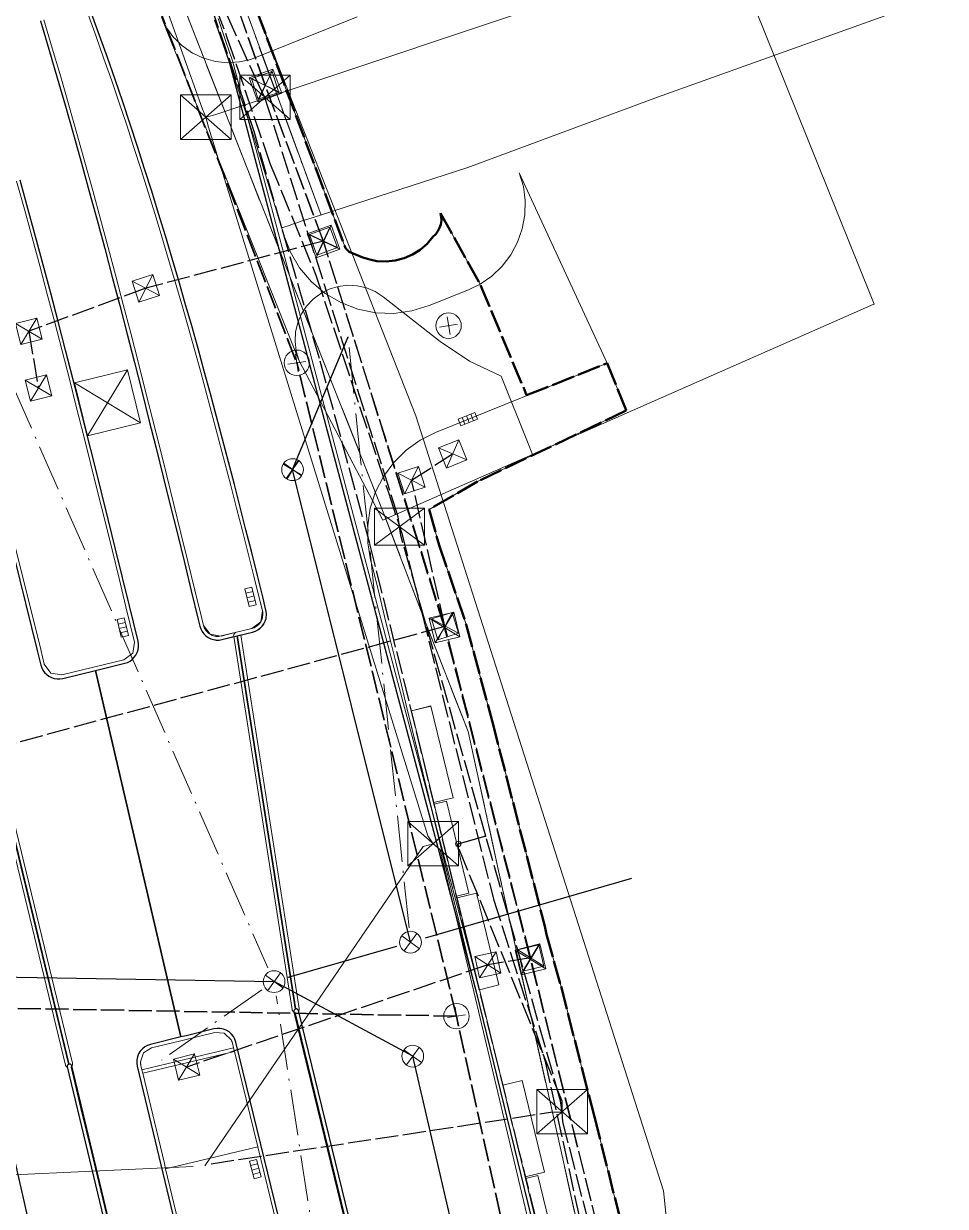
# Model space of a CAD drawing. Header units: metres. Extents: x 105014 to 106600, y 111320 to 118425.
# Drawn here: x 105855.1 to 105905.8, y 117681 to 117746 of the extents above; entities that cross this region are included whole.
import ezdxf

# ---------------------------------------------------------------- set-up
doc = ezdxf.new("R2010")
doc.units = ezdxf.units.M
doc.linetypes.add('DASHDOT', pattern=[3.556, 2.54, -0.508, 0, -0.508])
doc.linetypes.add('DASHED', pattern=[1.524, 1.27, -0.254])
for name, color, linetype, lineweight in [('00-BASE-LIMITE', 7, 'DASHED', 50), ('00-BASE-UE', 42, 'DASHED', 25), ('10-PAV-BOCACALLE', 9, 'CONTINUOUS', 13), ('10-PAV-CALZADA-BRT', 12, 'CONTINUOUS', 30), ('10-PAV-CALZADA-MIXTA', 8, 'CONTINUOUS', 30), ('10-PAV-SARDINEL', 252, 'CONTINUOUS', 13), ('20-EP-ZONA-DURA', 253, 'CONTINUOUS', 13), ('20-EP-ZONA-VERDE', 84, 'CONTINUOUS', 13), ('30-RED-ENEL-NODOS', 11, 'CONTINUOUS', 13), ('30-RED-ENEL-PROY', 1, 'DASHED', 25), ('30-RED-ETB-CAMARA', 151, 'CONTINUOUS', 13), ('30-RED-ETB-EXIST', 145, 'CONTINUOUS', 13), ('30-RED-ETB-PROY', 5, 'DASHED', 25), ('30-RED-MOVISTAR-CAMARA', 141, 'CONTINUOUS', 13), ('30-RED-MOVISTAR-PROY', 4, 'DASHED', 25), ('30-RED-VANTI-EXIST', 52, 'CONTINUOUS', 13), ('30-RED-VANTI-PROY', 2, 'DASHED', 25), ('30-RED-VANTI-RETIRO', 8, 'DASHDOT', 13), ('35-RH-ACUE-MENOR-EXIST', 151, 'CONTINUOUS', 13), ('35-RH-ACUE-MENOR-PROY', 5, 'DASHED', 25), ('35-RH-PLUV-COLECTOR', 96, 'CONTINUOUS', 30), ('35-RH-PLUV-NODOS', 94, 'CONTINUOUS', 13), ('35-RH-PLUV-RETIRO', 8, 'DASHDOT', 13), ('36-RH-SAN-COLECTOR-PROY', 6, 'DASHED', 35), ('36-RH-SAN-POZOS', 216, 'CONTINUOUS', 13), ('60-PREDIAL-LOTE', 42, 'CONTINUOUS', 13)]:
    doc.layers.add(name, color=color, linetype=linetype, lineweight=lineweight)

# ---------------------------------------------------------------- blocks, each defined once
blk = doc.blocks.new('CAM_ETB_T_14')
for p, q in [((-1.39, -1.22), (1.39, 1.22)), ((-1.39, 1.22), (1.39, -1.22))]:
    blk.add_line(p, q)
blk.add_lwpolyline([(-1.39, -1.22), (1.39, -1.22), (1.39, 1.22), (-1.39, 1.22)], close=True)
blk = doc.blocks.new('CAM_ETB_T_13')
for p, q in [((-1.375, -1.025), (1.375, 1.025)), ((-1.375, 1.025), (1.375, -1.025))]:
    blk.add_line(p, q)
blk.add_lwpolyline([(-1.375, -1.025), (1.375, -1.025), (1.375, 1.025), (-1.375, 1.025)], close=True)
blk = doc.blocks.new('POSTE')
blk.add_circle((0, 0), 0.15)
blk = doc.blocks.new('CAJA_ENEL')
for p, q in [((-0.6, -0.6), (0.6, 0.6)), ((-0.6, 0.6), (0.6, -0.6))]:
    blk.add_line(p, q)
blk.add_lwpolyline([(-0.6, -0.6), (0.6, -0.6), (0.6, 0.6), (-0.6, 0.6)], close=True)
blk = doc.blocks.new('CT_ENEL')
for p, q in [((-1.5, -1.5), (1.5, 1.5)), ((-1.5, 1.5), (1.5, -1.5))]:
    blk.add_line(p, q)
blk.add_lwpolyline([(-1.5, -1.5), (1.5, -1.5), (1.5, 1.5), (-1.5, 1.5)], close=True)
blk = doc.blocks.new('CAM_MOV_CS_276')
for p, q in [((-0.7, -0.7), (0.7, 0.7)), ((-0.7, 0.7), (0.7, -0.7))]:
    blk.add_line(p, q)
blk.add_lwpolyline([(-0.7, -0.7), (0.7, -0.7), (0.7, 0.7), (-0.7, 0.7)], close=True)
blk = doc.blocks.new('POZO_SAN')
for p, q in [((-0.5, 0), (0.5, 0)), ((0, -0.5), (0, 0.5))]:
    blk.add_line(p, q)
blk.add_circle((0, 0), 0.7)
blk = doc.blocks.new('POZO_PLUV')
for p, q in [((-0.42, -0.42), (0.42, 0.42)), ((-0.42, 0.42), (0.42, -0.42))]:
    blk.add_line(p, q)
blk.add_circle((0, 0), 0.6)
blk = doc.blocks.new('SUMIDERO')
for p, q in [((-0.25, -0.2), (-0.25, 0.2)), ((0, -0.2), (0, 0.2)), ((0.25, -0.2), (0.25, 0.2))]:
    blk.add_line(p, q)
blk.add_lwpolyline([(-0.5, -0.2), (0.5, -0.2), (0.5, 0.2), (-0.5, 0.2)], close=True)

msp = doc.modelspace()

# ---------------------------------------------------------------- linework, layer by layer
at = {"layer": '00-BASE-LIMITE'}
msp.add_lwpolyline([(105867.4453, 117748.1019), (105872.8245, 117733.6623), (105873.0281, 117733.4657), (105873.7797, 117733.1641), (105874.1635, 117733.0457), (105874.5567, 117732.9635), (105875.061, 117732.9345), (105875.5633, 117732.9875), (105876.0505, 117733.1209), (105876.5136, 117733.3164), (105876.94, 117733.5825), (105877.3192, 117733.9126), (105877.6415, 117734.2983), (105877.7905, 117734.4396), (105877.914, 117734.6037), (105878.0087, 117734.7859), (105878.0719, 117734.9813), (105878.1018, 117735.1845), (105878.0976, 117735.3899), (105878.0595, 117735.5917), (105880.2601, 117731.6381), (105882.7939, 117725.5771), (105887.2207, 117727.3421), (105888.2721, 117724.7367), (105880.0901, 117720.8301), (105877.4231, 117719.2925), (105877.9841, 117717.3381), (105879.4691, 117712.9711), (105880.9121, 117707.5971), (105883.7931, 117696.3651), (105883.8891, 117695.9021), (105884.6841, 117693.0489), (105885.8241, 117688.5651), (105886.5291, 117685.8711), (105888.3081, 117678.7621)], dxfattribs=at)
at = {"layer": '00-BASE-UE'}
msp.add_lwpolyline([(105867.4453, 117748.1019), (105872.8245, 117733.6623), (105873.0281, 117733.4657), (105873.7797, 117733.1641), (105874.1635, 117733.0457), (105874.5567, 117732.9635), (105875.061, 117732.9345), (105875.5633, 117732.9875), (105876.0505, 117733.1209), (105876.5136, 117733.3164), (105876.94, 117733.5825), (105877.3192, 117733.9126), (105877.6415, 117734.2983), (105877.7905, 117734.4396), (105877.914, 117734.6037), (105878.0087, 117734.7859), (105878.0719, 117734.9813), (105878.1018, 117735.1845), (105878.0976, 117735.3899), (105878.0595, 117735.5917), (105880.2601, 117731.6381), (105882.7939, 117725.5771), (105887.2207, 117727.3421), (105888.2721, 117724.7367), (105880.0901, 117720.8301), (105877.4231, 117719.2925), (105877.9841, 117717.3381), (105879.4691, 117712.9711), (105880.9121, 117707.5971), (105883.7931, 117696.3651), (105883.8891, 117695.9021), (105884.6841, 117693.0489), (105885.8241, 117688.5651), (105886.5291, 117685.8711), (105888.3081, 117678.7621)], dxfattribs=at)
at = {"layer": '10-PAV-BOCACALLE'}
msp.add_lwpolyline([(105880.0206, 117692.7563), (105866.4282, 117743.917), (105867.8141, 117739.6871), (105868.9647, 117735.9583), (105869.4333, 117734.3813), (105869.7944, 117733.449), (105870.3053, 117732.5896), (105870.9517, 117731.827), (105871.7159, 117731.1823), (105872.5764, 117730.6735), (105873.5096, 117730.3146), (105874.4893, 117730.1156), (105875.4885, 117730.0821), (105876.4794, 117730.215), (105877.4345, 117730.5105), (105879.5937, 117731.3819), (105880.2292, 117731.6922), (105880.8753, 117732.1376), (105881.4438, 117732.6787), (105881.9206, 117733.302), (105882.294, 117733.9923), (105882.5547, 117734.7325), (105882.6965, 117735.5044), (105882.7157, 117736.2889), (105882.6119, 117737.0668), (105882.3877, 117737.8189), (105887.2207, 117727.3421), (105877.7873, 117723.5359), (105876.9345, 117723.1102), (105876.1599, 117722.5548), (105875.4831, 117721.8838), (105874.921, 117721.1141), (105874.4879, 117720.265), (105874.1947, 117719.3581), (105874.0488, 117718.4163), (105874.0539, 117717.4632), (105874.2099, 117716.5229), (105874.3601, 117715.9193), (105874.6719, 117714.6595), (105874.9825, 117713.3979), (105875.2911, 117712.1407), (105875.5983, 117710.8845), (105875.9047, 117709.6297), (105876.2107, 117708.3759), (105880.0206, 117692.7563)], close=True, dxfattribs=at)
at = {"layer": '10-PAV-CALZADA-BRT'}
for points in [[(105864.0721, 117662.3935), (105857.7703, 117688.6767), (105857.7572, 117688.7109), (105857.7461, 117688.7282), (105857.7323, 117688.7435), (105857.7162, 117688.7564), (105857.6982, 117688.7664), (105857.6788, 117688.7733), (105857.6586, 117688.777), (105857.638, 117688.7773), (105857.6176, 117688.7743), (105852.7338, 117708.8928), (105852.8611, 117709.1035), (105852.4707, 117710.7061), (105850.8741, 117717.1579), (105849.5657, 117722.3021), (105847.9433, 117728.4563), (105846.4679, 117733.8163), (105844.7349, 117739.8055), (105843.0797, 117745.2167), (105841.1769, 117751.0713)], [(105856.0435, 117746.1731), (105856.5099, 117744.6117), (105856.9687, 117743.0489), (105857.4205, 117741.4849), (105857.8655, 117739.9197), (105858.3041, 117738.3535), (105858.7365, 117736.7865), (105859.1631, 117735.2187), (105859.5845, 117733.6501), (105860.0009, 117732.0811), (105860.4125, 117730.5117), (105860.8197, 117728.9419), (105861.2229, 117727.3719), (105861.6225, 117725.8017), (105862.0189, 117724.2313), (105862.4121, 117722.6611), (105862.8029, 117721.0911), (105863.1913, 117719.5213), (105863.5783, 117717.9503), (105863.9631, 117716.3817), (105864.3467, 117714.8135), (105864.7297, 117713.2459), (105864.8211, 117712.8711), (105864.8701, 117712.722), (105864.9419, 117712.5825), (105865.0345, 117712.4559), (105865.1459, 117712.3453), (105865.2732, 117712.2535), (105865.4132, 117712.1828), (105865.5626, 117712.1348), (105865.7177, 117712.1108), (105865.8746, 117712.1114), (105866.0295, 117712.1365), (105866.8757, 117712.3431), (105870.0867, 117691.8101), (105870.0681, 117691.804), (105870.0506, 117691.795), (105870.0348, 117691.7834), (105870.021, 117691.7694), (105870.0095, 117691.7535), (105870.0006, 117691.736), (105869.9947, 117691.7173), (105869.9917, 117691.6979), (105869.9917, 117691.6783), (105869.9949, 117691.6589), (105885.0115, 117630.0933)], [(105873.4283, 117662.8127), (105866.8019, 117689.9795), (105866.746, 117690.1446), (105866.6623, 117690.2975), (105866.5533, 117690.4335), (105866.4223, 117690.5485), (105866.2734, 117690.6391), (105866.111, 117690.7024), (105865.9401, 117690.7365), (105865.7658, 117690.7405), (105865.5935, 117690.7141), (105864.0559, 117690.3391), (105863.7744, 117690.2704), (105859.0777, 117710.4406), (105860.6863, 117710.8331), (105860.8354, 117710.8821), (105860.9749, 117710.9539), (105861.1015, 117711.0466), (105861.2121, 117711.158), (105861.3038, 117711.2853), (105861.3745, 117711.4254), (105861.4225, 117711.5748), (105861.4464, 117711.7299), (105861.4458, 117711.8868), (105861.4207, 117712.0417), (105860.9467, 117713.9833), (105860.5635, 117715.5499), (105860.1791, 117717.1163), (105859.7933, 117718.6825), (105859.4059, 117720.2481), (105859.0165, 117721.8133), (105858.6245, 117723.3779), (105858.2297, 117724.9417), (105857.8321, 117726.5049), (105857.4307, 117728.0671), (105857.0257, 117729.6283), (105856.6167, 117731.1885), (105856.2029, 117732.7473), (105855.7845, 117734.3051), (105855.3609, 117735.8613), (105854.9319, 117737.4161)], [(105854.2693, 117718.0083), (105855.8705, 117711.5369), (105856.0661, 117710.7355), (105856.1151, 117710.5864), (105856.1868, 117710.4468), (105856.2795, 117710.3201), (105856.3909, 117710.2096), (105856.5182, 117710.1177), (105856.6583, 117710.047), (105856.8077, 117709.999), (105856.9628, 117709.975), (105857.1198, 117709.9756), (105857.2747, 117710.0007), (105859.0777, 117710.4406), (105863.7744, 117690.2704), (105862.1091, 117689.8641), (105861.9444, 117689.8084), (105861.7919, 117689.725), (105861.6561, 117689.6164), (105861.5411, 117689.4859), (105861.4505, 117689.3375), (105861.387, 117689.1757), (105861.3525, 117689.0053), (105861.348, 117688.8315), (105861.3737, 117688.6595), (105867.4757, 117663.2095)]]:
    msp.add_lwpolyline(points, dxfattribs=at)
at = {"layer": '10-PAV-CALZADA-MIXTA'}
for points in [[(105881.1307, 117647.0597), (105870.2376, 117691.7181), (105870.231, 117691.7387), (105870.2219, 117691.7558), (105870.2102, 117691.7713), (105870.1962, 117691.7848), (105870.1804, 117691.796), (105870.163, 117691.8047), (105870.1445, 117691.8105), (105870.1253, 117691.8133), (105870.1059, 117691.8132), (105870.0867, 117691.8101), (105866.8757, 117712.3431), (105867.7219, 117712.5495), (105867.8716, 117712.6), (105868.0116, 117712.6732), (105868.1385, 117712.7673), (105868.2492, 117712.8801), (105868.341, 117713.0087), (105868.4117, 117713.15), (105868.4595, 117713.3006), (105868.4843, 117713.5565), (105868.473, 117713.6751), (105868.3978, 117713.995), (105868.2941, 117714.4139), (105867.9825, 117715.6661), (105867.6689, 117716.9177), (105867.3531, 117718.1689), (105867.0349, 117719.4193), (105866.7139, 117720.6689), (105866.3899, 117721.9179), (105866.0627, 117723.1661), (105865.7317, 117724.4133), (105865.3969, 117725.6595), (105865.0581, 117726.9045), (105864.7149, 117728.1483), (105864.3669, 117729.3907), (105864.0141, 117730.6319), (105863.6559, 117731.8715), (105863.2925, 117733.1097), (105862.9233, 117734.3459), (105862.5479, 117735.5805), (105862.1665, 117736.8131), (105861.7785, 117738.0437), (105861.3835, 117739.2723), (105860.9817, 117740.4983), (105860.5727, 117741.7221), (105860.1559, 117742.9433), (105859.7315, 117744.1617), (105859.2989, 117745.3775), (105858.8581, 117746.5901)], [(105865.6267, 117746.2375), (105866.0647, 117744.9805), (105866.4282, 117743.917), (105880.0206, 117692.7563), (105889.4766, 117653.9885)], [(105852.9625, 117707.951), (105857.6176, 117688.7743), (105857.5884, 117688.7633), (105857.5704, 117688.7519), (105857.5545, 117688.7377), (105857.5413, 117688.721), (105857.531, 117688.7022), (105857.5241, 117688.6821), (105857.5207, 117688.661), (105857.5209, 117688.6397), (105857.5262, 117688.6182), (105858.6411, 117683.9729), (105863.5377, 117663.5501)]]:
    msp.add_lwpolyline(points, dxfattribs=at)
at = {"layer": '10-PAV-SARDINEL'}
for points in [[(105880.9367, 117647.0112), (105870.0575, 117691.6126), (105870.0268, 117691.6195), (105869.9976, 117691.6312), (105869.9706, 117691.6473), (105869.9465, 117691.6674), (105869.9258, 117691.6911), (105869.9092, 117691.7178), (105869.8969, 117691.7468), (105869.8894, 117691.7773), (105866.6781, 117712.3122), (105866.6757, 117712.3451), (105866.6788, 117712.378), (105866.6872, 117712.4099), (105866.7007, 117712.44), (105866.719, 117712.4674), (105866.7416, 117712.4915), (105866.7678, 117712.5115), (105866.797, 117712.527), (105866.8283, 117712.5374), (105867.6691, 117712.7425), (105867.7386, 117712.7632), (105867.802, 117712.7881), (105867.8635, 117712.8183), (105867.9212, 117712.8531), (105867.9777, 117712.8939), (105868.0287, 117712.9378), (105868.0766, 117712.9866), (105868.1207, 117713.0398), (105868.1594, 117713.0954), (105868.1933, 117713.1543), (105868.2227, 117713.2167), (105868.2462, 117713.2801), (105868.2621, 117713.3372), (105868.2834, 117713.5568), (105868.2752, 117713.6425), (105868.2034, 117713.9481), (105868.1, 117714.3657), (105867.7885, 117715.6177), (105867.475, 117716.869), (105867.1593, 117718.1198), (105866.8412, 117719.3698), (105866.5203, 117720.6189), (105866.1964, 117721.8675), (105865.8693, 117723.1151), (105865.5385, 117724.3617), (105865.2038, 117725.6073), (105864.8652, 117726.8517), (105864.5222, 117728.0948), (105864.1744, 117729.3364), (105863.8219, 117730.5768), (105863.4639, 117731.8156), (105863.1008, 117733.053), (105862.7319, 117734.2879), (105862.3567, 117735.5219), (105861.9756, 117736.7535), (105861.588, 117737.9831), (105861.1933, 117739.2106), (105860.7918, 117740.4355), (105860.3832, 117741.6581), (105859.9668, 117742.8781), (105859.5429, 117744.0953), (105859.1107, 117745.3099), (105858.6704, 117746.5212)], [(105858.8581, 117746.5901), (105859.2989, 117745.3775), (105859.7315, 117744.1617), (105860.1559, 117742.9433), (105860.5727, 117741.7221), (105860.9817, 117740.4983), (105861.3835, 117739.2723), (105861.7785, 117738.0437), (105862.1665, 117736.8131), (105862.5479, 117735.5805), (105862.9233, 117734.3459), (105863.2925, 117733.1097), (105863.6559, 117731.8715), (105864.0141, 117730.6319), (105864.3669, 117729.3907), (105864.7149, 117728.1483), (105865.0581, 117726.9045), (105865.3969, 117725.6595), (105865.7317, 117724.4133), (105866.0627, 117723.1661), (105866.3899, 117721.9179), (105866.7139, 117720.6689), (105867.0349, 117719.4193), (105867.3531, 117718.1689), (105867.6689, 117716.9177), (105867.9825, 117715.6661), (105868.2941, 117714.4139), (105868.3978, 117713.995), (105868.473, 117713.6751), (105868.4843, 117713.5565), (105868.4595, 117713.3006), (105868.4367, 117713.2186), (105868.4071, 117713.1388), (105868.3708, 117713.0617), (105868.3283, 117712.988), (105868.2796, 117712.9181), (105868.2253, 117712.8525), (105868.1656, 117712.7918), (105868.1011, 117712.7363), (105868.0321, 117712.6864), (105867.9591, 117712.6425), (105867.8828, 117712.6049), (105867.8035, 117712.5738), (105867.7219, 117712.5495), (105866.8757, 117712.3431), (105870.0867, 117691.8101), (105870.1059, 117691.8132), (105870.1253, 117691.8133), (105870.1445, 117691.8105), (105870.163, 117691.8047), (105870.1804, 117691.796), (105870.1962, 117691.7848), (105870.2102, 117691.7713), (105870.2219, 117691.7558), (105870.231, 117691.7387), (105870.2376, 117691.7181), (105881.1307, 117647.0597)], [(105856.235, 117746.2308), (105856.7017, 117744.6685), (105857.1607, 117743.1048), (105857.6128, 117741.54), (105858.058, 117739.974), (105858.4968, 117738.4071), (105858.9294, 117736.8394), (105859.3562, 117735.2709), (105859.7778, 117733.7017), (105860.1943, 117732.1321), (105860.6061, 117730.5622), (105861.0134, 117728.9919), (105861.4167, 117727.4214), (105861.8164, 117725.8508), (105862.2129, 117724.2801), (105862.6062, 117722.7096), (105862.997, 117721.1393), (105863.3855, 117719.5692), (105863.7725, 117717.9981), (105864.1574, 117716.4293), (105864.541, 117714.861), (105864.924, 117713.2934), (105865.0143, 117712.923), (105865.0351, 117712.8514), (105865.0603, 117712.7864), (105865.091, 117712.7241), (105865.1274, 117712.6639), (105865.1685, 117712.6078), (105865.2141, 117712.5557), (105865.2653, 117712.5067), (105865.3188, 117712.4637), (105865.3771, 117712.4246), (105865.4383, 117712.391), (105865.5026, 117712.3626), (105865.5679, 117712.3404), (105865.6351, 117712.3239), (105865.6831, 117712.3154), (105865.6963, 117712.3141), (105865.7156, 117712.312), (105865.7746, 117712.3085), (105865.8452, 117712.3099), (105865.9128, 117712.3173), (105865.9872, 117712.332), (105866.8283, 117712.5374), (105866.797, 117712.527), (105866.7678, 117712.5115), (105866.7416, 117712.4915), (105866.719, 117712.4674), (105866.7007, 117712.44), (105866.6872, 117712.4099), (105866.6788, 117712.378), (105866.6757, 117712.3451), (105866.6781, 117712.3122), (105866.6807, 117712.2955), (105866.0295, 117712.1365), (105865.9439, 117712.1195), (105865.8572, 117712.1101), (105865.77, 117712.1083), (105865.6829, 117712.1141), (105865.5967, 117712.1274), (105865.512, 117712.1482), (105865.4294, 117712.1763), (105865.3496, 117712.2115), (105865.2732, 117712.2535), (105865.2007, 117712.3021), (105865.1327, 117712.3567), (105865.0697, 117712.4171), (105865.0122, 117712.4827), (105864.9607, 117712.5531), (105864.9155, 117712.6277), (105864.877, 117712.706), (105864.8454, 117712.7873), (105864.8211, 117712.8711), (105864.7297, 117713.2459), (105864.3467, 117714.8135), (105863.9631, 117716.3817), (105863.5783, 117717.9503), (105863.1913, 117719.5213), (105862.8029, 117721.0911), (105862.4121, 117722.6611), (105862.0189, 117724.2313), (105861.6225, 117725.8017), (105861.2229, 117727.3719), (105860.8197, 117728.9419), (105860.4125, 117730.5117), (105860.0009, 117732.0811), (105859.5845, 117733.6501), (105859.1631, 117735.2187), (105858.7365, 117736.7865), (105858.3041, 117738.3535), (105857.8655, 117739.9197), (105857.4205, 117741.4849), (105856.9687, 117743.0489), (105856.5099, 117744.6117), (105856.0435, 117746.1731)], [(105889.4766, 117653.9885), (105880.0206, 117692.7563), (105866.4282, 117743.917), (105866.0647, 117744.9805), (105865.6267, 117746.2375)], [(105865.8154, 117746.3039), (105866.2538, 117745.0458), (105866.6175, 117743.9817), (105866.6215, 117743.9684), (105880.2144, 117692.8057), (105889.6709, 117654.0359)], [(105852.9624, 117707.951), (105857.6176, 117688.7743), (105857.5884, 117688.7633), (105857.5704, 117688.7519), (105857.5545, 117688.7377), (105857.5413, 117688.721), (105857.531, 117688.7022), (105857.5241, 117688.6821), (105857.5207, 117688.661), (105857.5209, 117688.6397), (105857.5262, 117688.6182), (105857.5319, 117688.5945), (105857.5176, 117688.6011), (105857.489, 117688.6211), (105857.4644, 117688.6457), (105857.4444, 117688.6743), (105857.4297, 117688.7059), (105857.4232, 117688.7271), (105852.5394, 117708.8456)], [(105863.5377, 117663.5501), (105858.6411, 117683.9729), (105858.0801, 117686.2947), (105857.5262, 117688.6182), (105857.5209, 117688.6397), (105857.5207, 117688.661), (105857.5241, 117688.6821), (105857.531, 117688.7022), (105857.5413, 117688.721), (105857.5545, 117688.7377), (105857.5704, 117688.7519), (105857.5884, 117688.7633), (105857.6176, 117688.7743), (105852.9625, 117707.951)], [(105853.1569, 117707.9982), (105857.812, 117688.8215), (105857.8172, 117688.788), (105857.8166, 117688.754), (105857.8103, 117688.7207), (105857.7983, 117688.6889), (105857.7812, 117688.6597), (105857.7592, 117688.6338), (105857.7332, 117688.612), (105858.2746, 117686.3414), (105858.8356, 117684.0197), (105863.7322, 117663.5967)], [(105885.0115, 117630.0933), (105870.0021, 117691.6293), (105870.0292, 117691.6189), (105870.0575, 117691.6126), (105880.9367, 117647.0112)], [(105863.7322, 117663.5967), (105858.8356, 117684.0197), (105858.2746, 117686.3414), (105857.7332, 117688.612), (105857.7561, 117688.631), (105857.7759, 117688.6533), (105864.0721, 117662.3935)]]:
    msp.add_lwpolyline(points, dxfattribs=at)
msp.add_lwpolyline([(105870.2843, 117691.841), (105870.2867, 117691.8101), (105870.2837, 117691.7754), (105870.2746, 117691.7417), (105870.2599, 117691.7101), (105870.2448, 117691.6885), (105870.2376, 117691.7181), (105870.231, 117691.7387), (105870.2219, 117691.7558), (105870.2102, 117691.7713), (105870.1962, 117691.7848), (105870.1804, 117691.796), (105870.163, 117691.8047), (105870.1445, 117691.8105), (105870.1253, 117691.8133), (105870.1059, 117691.8132), (105870.0867, 117691.8101), (105866.8757, 117712.3431), (105867.0692, 117712.3903), (105867.073, 117712.3759), (105870.2843, 117691.841)], close=True, dxfattribs=at)
at = {"layer": '20-EP-ZONA-DURA'}
for points in [[(105867.4453, 117748.1019), (105872.8245, 117733.6623), (105873.0281, 117733.4657), (105873.7797, 117733.1641), (105874.1635, 117733.0457), (105874.5567, 117732.9635), (105875.061, 117732.9345), (105875.5633, 117732.9875), (105876.0505, 117733.1209), (105876.5136, 117733.3164), (105876.94, 117733.5825), (105877.3192, 117733.9126), (105877.6415, 117734.2983), (105877.7905, 117734.4396), (105877.914, 117734.6037), (105878.0087, 117734.7859), (105878.0719, 117734.9813), (105878.1018, 117735.1845), (105878.0976, 117735.3899), (105878.0595, 117735.5917), (105880.2298, 117731.6925), (105879.5937, 117731.3819), (105877.4345, 117730.5105), (105876.4794, 117730.215), (105875.4885, 117730.0821), (105874.4893, 117730.1156), (105873.5096, 117730.3146), (105872.5764, 117730.6735), (105871.7159, 117731.1823), (105870.9517, 117731.827), (105870.3053, 117732.5896), (105869.7944, 117733.449), (105869.4333, 117734.3813), (105868.9647, 117735.9583), (105867.8141, 117739.6871), (105867.4877, 117740.7081), (105866.6215, 117743.9684), (105866.6175, 117743.9817), (105866.2538, 117745.0458), (105865.8154, 117746.3039)], [(105884.6459, 117677.5883), (105883.4137, 117682.6403), (105882.7337, 117682.4743), (105882.7099, 117682.5715), (105883.7781, 117682.8321), (105882.5459, 117687.8839), (105881.4777, 117687.6235), (105880.2144, 117692.8057), (105880.1981, 117692.8697), (105880.1981, 117692.8697), (105881.2663, 117693.1301), (105880.0341, 117698.1821), (105878.9659, 117697.9215), (105880.1981, 117692.8697), (105877.7013, 117702.2648), (105876.2107, 117708.3759), (105875.9047, 117709.6297), (105875.5983, 117710.8845), (105875.2911, 117712.1407), (105874.9825, 117713.3979), (105874.6719, 117714.6595), (105874.3601, 117715.9193), (105874.2099, 117716.5229), (105874.0539, 117717.4632), (105874.0488, 117718.4163), (105874.1947, 117719.3581), (105874.4879, 117720.265), (105874.921, 117721.1141), (105875.4831, 117721.8838), (105876.1599, 117722.5548), (105876.9345, 117723.1102), (105877.7873, 117723.5359), (105887.2207, 117727.3421), (105888.2721, 117724.7367), (105880.0901, 117720.8301), (105877.4231, 117719.2925), (105877.9841, 117717.3381), (105879.4691, 117712.9711), (105880.9121, 117707.5971), (105883.7931, 117696.3651), (105883.8891, 117695.9021), (105884.6841, 117693.0489), (105885.8241, 117688.5651), (105886.5291, 117685.8711), (105888.3081, 117678.7621)]]:
    msp.add_lwpolyline(points, dxfattribs=at)
for points in [[(105877.6863, 117703.1677), (105878.7545, 117703.4283), (105877.5223, 117708.4801), (105877.5205, 117708.4827), (105876.4539, 117708.2195), (105877.6863, 117703.1677)], [(105879.6217, 117698.1843), (105878.3895, 117703.2363), (105877.7099, 117703.0705), (105878.9421, 117698.0187), (105879.6217, 117698.1843)], [(105866.5879, 117689.9991), (105866.6077, 117689.9323), (105866.5375, 117690.1154), (105866.5623, 117690.0651), (105866.5879, 117689.9991)], [(105866.7181, 117689.4795), (105861.6728, 117688.2699), (105861.6261, 117688.4643), (105866.6705, 117689.6747), (105866.7181, 117689.4795)], [(105861.6728, 117688.2699), (105866.7181, 117689.4795), (105867.9974, 117684.2342), (105862.9316, 117683.0197), (105862.8631, 117683.3053), (105861.6728, 117688.2699)], [(105861.5468, 117688.9006), (105861.5679, 117688.7067), (105861.5551, 117688.7744), (105861.5478, 117688.8434), (105861.5468, 117688.9006)]]:
    msp.add_lwpolyline(points, close=True, dxfattribs=at)
at = {"layer": '20-EP-ZONA-VERDE'}
for points in [[(105858.6703, 117746.5213), (105859.1107, 117745.3097), (105859.5429, 117744.0953), (105859.9669, 117742.8781), (105860.3831, 117741.6581), (105860.7919, 117740.4355), (105861.1933, 117739.2105), (105861.5879, 117737.9831), (105861.9755, 117736.7535), (105862.3567, 117735.5219), (105862.7317, 117734.2883), (105863.1007, 117733.0529), (105863.4639, 117731.8157), (105863.8217, 117730.5769), (105864.1745, 117729.3365), (105864.5221, 117728.0947), (105864.8653, 117726.8515), (105865.2039, 117725.6073), (105865.5385, 117724.3617), (105865.8693, 117723.1151), (105866.1963, 117721.8675), (105866.5203, 117720.6191), (105866.8411, 117719.3697), (105867.1593, 117718.1197), (105867.4751, 117716.8689), (105867.7885, 117715.6177), (105868.1001, 117714.3657), (105868.2615, 117713.7131), (105868.1692, 117713.1065), (105867.6745, 117712.7437), (105866.8283, 117712.5373), (105865.9821, 117712.3309), (105865.377, 117712.4244), (105865.0153, 117712.9185), (105864.9239, 117713.2933), (105864.5411, 117714.8609), (105864.1573, 117716.4293), (105863.7725, 117717.9981), (105863.3855, 117719.5693), (105862.9969, 117721.1393), (105862.6063, 117722.7097), (105862.2129, 117724.2801), (105861.8165, 117725.8507), (105861.4167, 117727.4213), (105861.0133, 117728.9919), (105860.6059, 117730.5621), (105860.1943, 117732.1321), (105859.7777, 117733.7017), (105859.3563, 117735.2709), (105858.9293, 117736.8393), (105858.4967, 117738.4071), (105858.0579, 117739.9741), (105857.6127, 117741.5399), (105857.1607, 117743.1047), (105856.7017, 117744.6685), (105856.2351, 117746.2307)], [(105854.7391, 117737.3625), (105855.1681, 117735.8085), (105855.5915, 117734.2529), (105856.0097, 117732.6957), (105856.4233, 117731.1373), (105856.8323, 117729.5779), (105857.2371, 117728.0171), (105857.6383, 117726.4553), (105858.0359, 117724.8927), (105858.4305, 117723.3291), (105858.8223, 117721.7649), (105859.2119, 117720.2001), (105859.5993, 117718.6345), (105859.9849, 117717.0685), (105860.3691, 117715.5023), (105860.7525, 117713.9357), (105861.2265, 117711.9943), (105861.133, 117711.3891), (105860.6389, 117711.0273), (105857.2273, 117710.1951), (105856.6222, 117710.2887), (105856.2605, 117710.7829), (105856.0649, 117711.5843), (105854.4633, 117718.0569)], [(105867.6701, 117663.2561), (105862.9315, 117683.0197), (105867.9975, 117684.2343), (105873.2339, 117662.7653)]]:
    msp.add_lwpolyline(points, dxfattribs=at)
for points in [[(105878.7545, 117703.4283), (105877.6863, 117703.1677), (105876.4539, 117708.2195), (105877.5223, 117708.4801), (105878.7545, 117703.4283)], [(105879.6217, 117698.1843), (105878.9421, 117698.0187), (105877.7099, 117703.0705), (105878.3895, 117703.2363), (105879.6217, 117698.1843)], [(105881.2663, 117693.1301), (105880.1981, 117692.8697), (105878.9659, 117697.9215), (105880.0341, 117698.1821), (105881.2663, 117693.1301)], [(105866.5355, 117690.1205), (105866.6077, 117689.9323), (105866.6705, 117689.6747), (105861.6261, 117688.4643), (105861.5679, 117688.7067), (105861.5461, 117688.9073), (105861.7214, 117689.3926), (105862.1565, 117689.6699), (105863.7703, 117690.0635), (105865.6409, 117690.5197), (105866.1565, 117690.473), (105866.5355, 117690.1205)], [(105883.7781, 117682.8321), (105882.7099, 117682.5715), (105881.4777, 117687.6235), (105882.5459, 117687.8839), (105883.7781, 117682.8321)], [(105884.6459, 117677.5883), (105883.9659, 117677.4225), (105882.7337, 117682.4743), (105883.4137, 117682.6403), (105884.6459, 117677.5883)]]:
    msp.add_lwpolyline(points, close=True, dxfattribs=at)
at = {"layer": '30-RED-ENEL-PROY'}
for points in [[(105868.4109, 117742.6243), (105857.0053, 117774.8947)], [(105871.6107, 117734.0633), (105868.4109, 117742.6243)], [(105871.6107, 117734.0633), (105861.8427, 117731.4607)], [(105878.3017, 117712.8743), (105871.6107, 117734.0633)], [(105861.8427, 117731.4607), (105855.4059, 117729.0949)], [(105855.4059, 117729.0949), (105855.9385, 117725.9761)], [(105876.4625, 117720.9073), (105878.7213, 117722.3531)], [(105878.3017, 117712.8743), (105876.4625, 117720.9073)], [(105838.7773, 117702.1337), (105878.3017, 117712.8743)], [(105883.0231, 117694.6157), (105878.3017, 117712.8743)], [(105883.0231, 117694.6157), (105880.6559, 117694.2431)], [(105889.2715, 117669.4365), (105883.0231, 117694.6157)], [(105880.6559, 117694.2431), (105864.0895, 117688.6125)]]:
    msp.add_lwpolyline(points, dxfattribs=at)
at = {"layer": '30-RED-ETB-EXIST'}
for points in [[(105865.144, 117740.878), (105864.97, 117741.31), (105859.724, 117756.011), (105859.441, 117756.474)], [(105868.409, 117741.932), (105890.565, 117749.345)], [(105865.144, 117740.878), (105865.645, 117741.008), (105868.409, 117741.932)], [(105877.656, 117700.899), (105877.35, 117701.338), (105865.293, 117740.323), (105865.144, 117740.878)], [(105865.099, 117683.177), (105877.106, 117700.744), (105877.656, 117700.899)], [(105887.74, 117659.946), (105887.559, 117660.515), (105878.035, 117700.564), (105877.656, 117700.899)], [(105848.437, 117682.43), (105848.603, 117682.412), (105864.447, 117683.147)]]:
    msp.add_lwpolyline(points, dxfattribs=at)
at = {"layer": '30-RED-ETB-PROY'}
for points in [[(105868.399, 117741.962), (105868.089, 117742.563), (105861.408, 117757.362), (105859.441, 117756.474)], [(105875.807, 117718.346), (105875.724, 117718.885), (105868.597, 117741.334), (105868.399, 117741.962)], [(105879.03, 117700.894), (105880.546, 117701.322), (105875.875, 117717.857), (105875.807, 117718.346)], [(105884.748, 117686.158), (105884.66, 117686.754), (105880.546, 117701.322), (105879.03, 117700.894)], [(105884.748, 117686.158), (105884.756, 117686.742), (105879.024, 117700.74), (105879.03, 117700.894)], [(105865.437, 117683.295), (105884.113, 117686.126), (105884.748, 117686.158)], [(105896.437, 117639.637), (105896.423, 117640.162), (105884.79, 117685.593), (105884.748, 117686.158)]]:
    msp.add_lwpolyline(points, dxfattribs=at)
at = {"layer": '30-RED-MOVISTAR-PROY'}
for points in [[(105868.4231, 117742.6177), (105856.9773, 117774.8599)], [(105871.6245, 117734.0337), (105868.4231, 117742.6177)], [(105878.2773, 117712.7987), (105871.6245, 117734.0337)], [(105883.0121, 117694.5401), (105878.2773, 117712.7987)], [(105889.2997, 117669.4305), (105883.0121, 117694.5401)]]:
    msp.add_lwpolyline(points, dxfattribs=at)
at = {"layer": '30-RED-VANTI-EXIST'}
for points in [[(105871.4811, 117735.4875), (105867.1925, 117747.1783), (105868.5547, 117747.7975), (105864.2323, 117760.1135), (105862.5622, 117759.4576)], [(105870.9745, 117729.0469), (105870.7891, 117729.5135), (105867.4489, 117737.9785), (105863.7877, 117747.3193), (105860.1627, 117756.4217), (105859.456, 117758.2751)], [(105870.7033, 117735.2457), (105871.5161, 117735.4963), (105879.5565, 117738.1035), (105889.9883, 117741.9731), (105905.8259, 117747.6695)], [(105869.3163, 117734.7819), (105869.3284, 117734.7861)], [(105869.3284, 117734.7861), (105869.7796, 117734.9429)], [(105869.7796, 117734.9429), (105869.9172, 117734.9908)], [(105869.9172, 117734.9908), (105870.0894, 117735.0506)], [(105870.0894, 117735.0506), (105870.2387, 117735.1025), (105870.3895, 117735.149)], [(105870.3895, 117735.149), (105870.5637, 117735.2027)], [(105870.5637, 117735.2027), (105870.7033, 117735.2457)], [(105898.5464, 117616.2425), (105898.5417, 117616.3109), (105898.2827, 117619.8687), (105895.8919, 117636.0303), (105894.9849, 117641.9925), (105891.8671, 117651.3471), (105889.6257, 117661.8813), (105887.0125, 117673.4977), (105884.6407, 117684.2213), (105882.1907, 117695.1333), (105881.2533, 117699.4187), (105879.5675, 117707.0843), (105877.1343, 117713.3211), (105874.9061, 117719.1523), (105870.9745, 117729.0469)]]:
    msp.add_lwpolyline(points, dxfattribs=at)
at = {"layer": '30-RED-VANTI-PROY'}
for points in [[(105869.3284, 117734.7861), (105867.8231, 117740.0343), (105865.2463, 117747.5483), (105861.8765, 117756.3331), (105860.9043, 117758.5992)], [(105870.9745, 117729.0469), (105869.3284, 117734.7861)], [(105898.5464, 117616.2425), (105897.8949, 117618.9687), (105895.6573, 117629.4539), (105893.2655, 117639.8151), (105890.9611, 117649.0349), (105887.8699, 117661.7331), (105885.5237, 117671.5497), (105882.3899, 117683.9773), (105879.5493, 117695.4729), (105876.3239, 117708.7679), (105874.1687, 117717.4155), (105871.3901, 117727.5981), (105870.9745, 117729.0469)]]:
    msp.add_lwpolyline(points, dxfattribs=at)
at = {"layer": '30-RED-VANTI-RETIRO'}
for points in [[(105871.4811, 117735.4875), (105867.1925, 117747.1783), (105868.5547, 117747.7975), (105864.2323, 117760.1135), (105862.5622, 117759.4576)], [(105870.9745, 117729.0469), (105870.7891, 117729.5135), (105867.4489, 117737.9785), (105863.7877, 117747.3193), (105860.1627, 117756.4217), (105859.456, 117758.2751)], [(105898.5464, 117616.2425), (105898.5417, 117616.3109), (105898.2827, 117619.8687), (105895.8919, 117636.0303), (105894.9849, 117641.9925), (105891.8671, 117651.3471), (105889.6257, 117661.8813), (105887.0125, 117673.4977), (105884.6407, 117684.2213), (105882.1907, 117695.1333), (105881.2533, 117699.4187), (105879.5675, 117707.0843), (105877.1343, 117713.3211), (105874.9061, 117719.1523), (105870.9745, 117729.0469)]]:
    msp.add_lwpolyline(points, dxfattribs=at)
at = {"layer": '35-RH-ACUE-MENOR-EXIST'}
msp.add_lwpolyline([(105894.26, 117644.07), (105890.32, 117681.81), (105876.69, 117724.45), (105860.06, 117766.8), (105848.98, 117790.55), (105832.75, 117824.6), (105817.7, 117863.39), (105786.04, 117923.96), (105760.7638, 117960.8852), (105752.69, 117972.68), (105738.2607, 117994.7119), (105703.78, 118047.36), (105694.18, 118072.5), (105691.8049, 118075.4084), (105690.84, 118076.59), (105690.108, 118137.4861)], dxfattribs=at)
at = {"layer": '35-RH-ACUE-MENOR-PROY'}
msp.add_lwpolyline([(105788.8814, 117913.4125), (105817.915, 117854.0722), (105823.6829, 117840.4388), (105829.1863, 117828.8778), (105830.2486, 117828.5078), (105843.5584, 117800.04), (105844.5668, 117797.8832), (105843.9157, 117795.6351), (105858.4712, 117765.166), (105861.4113, 117758.3403), (105866.3041, 117745.2671), (105868.6916, 117738.2944), (105871.1969, 117732.194), (105875.1899, 117720.2226), (105875.9336, 117717.9703), (105880.9651, 117697.8612), (105883.7921, 117688.9931), (105887.1492, 117673.7828)], dxfattribs=at)
at = {"layer": '35-RH-PLUV-COLECTOR'}
for points in [[(105869.919, 117721.4841), (105872.9682, 117728.8003)], [(105869.919, 117721.4841), (105872.9682, 117728.8003)], [(105876.4055, 117695.4825), (105869.919, 117721.4841)], [(105876.4055, 117695.4825), (105869.919, 117721.4841)], [(105877.2221, 117695.7183), (105888.5836, 117698.9995)], [(105866.6104, 117630.69), (105851.9233, 117695.4025)], [(105866.6104, 117630.69), (105851.9233, 117695.4025)], [(105875.6288, 117695.248), (105869.6646, 117693.5496)], [(105772.14, 117694.96), (105868.9, 117693.3148)], [(105876.53, 117689.22), (105868.9, 117693.3148)], [(105876.53, 117689.22), (105868.9, 117693.3148)], [(105890.3493, 117629.6319), (105876.5238, 117689.2193)], [(105890.3493, 117629.6319), (105876.5238, 117689.2193)]]:
    msp.add_lwpolyline(points, dxfattribs=at)
at = {"layer": '35-RH-PLUV-RETIRO'}
for points in [[(105826.668, 117789.718), (105868.5641, 117694.0681)], [(105876.3225, 117696.2723), (105873.658, 117722.0453), (105872.9682, 117728.8003)], [(105868.2268, 117692.8651), (105862.7074, 117688.9973)], [(105876.9326, 117641.5075), (105869.0119, 117692.5306)]]:
    msp.add_lwpolyline(points, dxfattribs=at)
at = {"layer": '36-RH-SAN-COLECTOR-PROY'}
for points in [[(105851.9626, 117774.1736), (105870.1499, 117727.3634)], [(105878.9323, 117691.4166), (105870.1455, 117727.3934)], [(105878.9323, 117691.4166), (105823.1505, 117692.3971)], [(105892.5246, 117629.8569), (105878.9323, 117691.4166)]]:
    msp.add_lwpolyline(points, dxfattribs=at)
at = {"layer": '60-PREDIAL-LOTE'}
for points in [[(105892.4919, 117754.0332), (105901.6958, 117731.1329), (105901.9121, 117730.595), (105901.9121, 117730.595), (105901.8994, 117730.5894), (105883.2034, 117722.36), (105883.1244, 117722.3252), (105883.1121, 117722.3198), (105882.8337, 117723.0177), (105881.3927, 117726.6289), (105879.6469, 117727.4529), (105878.0434, 117728.528), (105874.902, 117730.9938), (105874.4641, 117731.2797), (105873.9832, 117731.4851), (105873.474, 117731.604), (105872.9518, 117731.6326), (105872.4326, 117731.5701), (105871.9323, 117731.4184), (105871.4657, 117731.1821), (105871.1877, 117730.9739), (105871.0473, 117730.8684), (105870.6898, 117730.4868), (105870.4039, 117730.0489), (105870.2211, 117729.621), (105870.1985, 117729.568), (105870.0797, 117729.0588), (105870.051, 117728.5367), (105870.1135, 117728.0174), (105870.265, 117727.5171), (105866.3468, 117737.2823), (105863.0009, 117745.6207), (105862.6993, 117746.3723), (105862.9944, 117745.7908), (105863.002, 117745.7785), (105863.3901, 117745.252), (105863.3983, 117745.2425), (105863.8695, 117744.7863), (105863.8778, 117744.7794), (105864.4194, 117744.4063), (105864.4272, 117744.4019), (105864.4735, 117744.3802), (105865.0248, 117744.1227), (105865.0314, 117744.1203), (105865.6688, 117743.9434), (105865.6738, 117743.9425), (105866.3337, 117743.8735), (105866.337, 117743.8734), (105866.456, 117743.8807), (105867.0016, 117743.9145), (105867.616, 117744.0571), (105867.652, 117744.0655), (105873.4647, 117746.3979)], [(105873.4647, 117746.3979), (105867.652, 117744.0655), (105867.616, 117744.0571), (105867.0016, 117743.9145), (105866.456, 117743.8807), (105866.456, 117743.8807), (105866.337, 117743.8734), (105866.3337, 117743.8735), (105865.6738, 117743.9425), (105865.6688, 117743.9434), (105865.0314, 117744.1203), (105865.0248, 117744.1227), (105864.4735, 117744.3802), (105864.4272, 117744.4019), (105864.4194, 117744.4063), (105863.8778, 117744.7794), (105863.8695, 117744.7863), (105863.3983, 117745.2425), (105863.3901, 117745.252), (105863.002, 117745.7785), (105862.9944, 117745.7908), (105862.6993, 117746.3723)]]:
    msp.add_lwpolyline(points, dxfattribs=at)
msp.add_lwpolyline([(105882.8337, 117723.0177), (105883.1121, 117722.3198), (105874.8838, 117718.6979), (105874.4987, 117719.4332), (105873.2567, 117721.8047), (105870.265, 117727.5171), (105870.1135, 117728.0174), (105870.051, 117728.5367), (105870.0797, 117729.0588), (105870.1985, 117729.568), (105870.2211, 117729.621), (105870.4039, 117730.0489), (105870.6898, 117730.4868), (105871.0473, 117730.8684), (105871.1877, 117730.9739), (105871.4657, 117731.1821), (105871.9323, 117731.4184), (105872.4326, 117731.5701), (105872.9518, 117731.6326), (105873.474, 117731.604), (105873.9832, 117731.4851), (105874.4641, 117731.2797), (105874.902, 117730.9938), (105878.0434, 117728.528), (105879.6469, 117727.4529), (105881.3927, 117726.6289), (105882.8337, 117723.0177)], close=True, dxfattribs=at)

# ---------------------------------------------------------------- block references
at = {"layer": '30-RED-ENEL-NODOS'}
for name, p, rotation in [('CAJA_ENEL', (105868.4108, 117742.6243), 108.4), ('CAJA_ENEL', (105871.6106, 117734.0633), 110.2), ('CAJA_ENEL', (105861.8427, 117731.4606), 107.8), ('CAJA_ENEL', (105855.4059, 117729.0949), 14.1), ('CT_ENEL', (105859.7373, 117725.1637), 103.9), ('CT_ENEL', (105859.7373, 117725.1637), 103.9), ('CAJA_ENEL', (105855.9384, 117725.9761), 14.1), ('CAJA_ENEL', (105878.7213, 117722.353), 111.9), ('CAJA_ENEL', (105876.4624, 117720.9071), 107.8), ('CAJA_ENEL', (105878.3016, 117712.8742), 107.2), ('CAJA_ENEL', (105883.0231, 117694.6157), 103.5), ('CAJA_ENEL', (105880.656, 117694.243), 102.3), ('CAJA_ENEL', (105864.0894, 117688.6124), 103.7)]:
    msp.add_blockref(name, p, dxfattribs=dict(at, rotation=rotation))
at = {"layer": '30-RED-ETB-CAMARA'}
for name, p in [('CAM_ETB_T_14', (105868.399, 117741.962)), ('CAM_ETB_T_14', (105865.144, 117740.878)), ('CAM_ETB_T_13', (105875.807, 117718.346)), ('CAM_ETB_T_14', (105877.656, 117700.899)), ('POSTE', (105879.03, 117700.894)), ('CAM_ETB_T_14', (105884.748, 117686.158))]:
    msp.add_blockref(name, p, dxfattribs=at)
at = {"layer": '30-RED-MOVISTAR-CAMARA'}
for p, rotation in [((105868.423, 117742.6176), 110.1), ((105871.6244, 117734.0337), 110.1), ((105878.2772, 117712.7987), 103.5), ((105883.012, 117694.5401), 103.7)]:
    msp.add_blockref('CAM_MOV_CS_276', p, dxfattribs=dict(at, rotation=rotation))
at = {"layer": '35-RH-PLUV-NODOS'}
for name, p, rotation in [('SUMIDERO', (105879.5588, 117724.2571), 201.5), ('SUMIDERO', (105879.5588, 117724.2571), 201.5), ('SUMIDERO', (105879.5588, 117724.2571), 201.5), ('POZO_PLUV', (105869.919, 117721.4841), 194.5), ('POZO_PLUV', (105869.919, 117721.4841), 194.5), ('POZO_PLUV', (105869.919, 117721.4841), 279), ('POZO_PLUV', (105869.919, 117721.4841), 279), ('SUMIDERO', (105867.6093, 117714.4874), 283.9), ('SUMIDERO', (105867.6093, 117714.4874), 283.9), ('SUMIDERO', (105867.6093, 117714.4874), 283.9), ('SUMIDERO', (105860.5728, 117712.7916), 283.5), ('SUMIDERO', (105860.5728, 117712.7916), 283.5), ('SUMIDERO', (105860.5728, 117712.7916), 283.5), ('POZO_PLUV', (105876.4055, 117695.4825), 279), ('POZO_PLUV', (105868.9, 117693.3148), 279), ('POZO_PLUV', (105876.527, 117689.217), 279), ('POZO_PLUV', (105876.527, 117689.217), 279), ('SUMIDERO', (105867.8652, 117683.0001), 284.6), ('SUMIDERO', (105867.8652, 117683.0001), 284.6), ('SUMIDERO', (105867.8652, 117683.0001), 284.6)]:
    msp.add_blockref(name, p, dxfattribs=dict(at, rotation=rotation))
at = {"layer": '36-RH-SAN-POZOS', "rotation": 279}
for p in [(105878.4993, 117729.4065), (105870.1499, 117727.3634), (105878.9323, 117691.4166)]:
    msp.add_blockref('POZO_SAN', p, dxfattribs=at)

doc.saveas('drawing.dxf')
